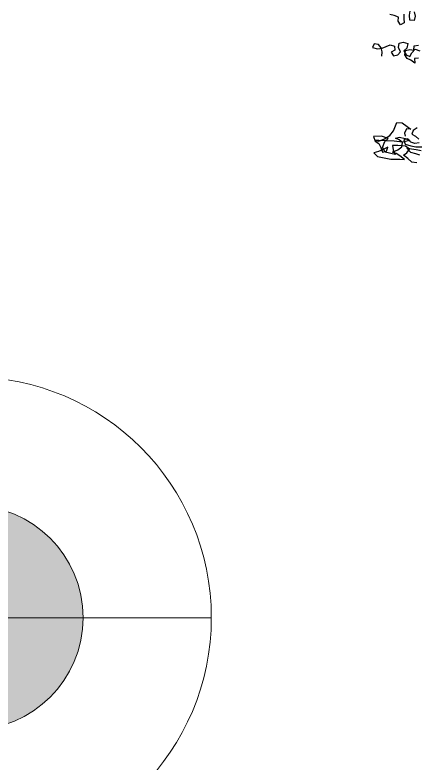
# Model space of a CAD drawing. Header units: inches. Extents: x 350994 to 353538, y 1581369 to 1583842.
# Drawn here: x 351687.389 to 351689.14, y 1583578.802 to 1583582.067 of the extents above; entities that cross this region are included whole.
import ezdxf

# ---------------------------------------------------------------- set-up
doc = ezdxf.new("R2010")
doc.units = ezdxf.units.IN
doc.header["$MEASUREMENT"] = 0
doc.linetypes.add('1', pattern=[0])
doc.layers.add('EP TF', color=5, linetype='Continuous')
doc.layers.add('TREE', color=81, linetype='1')

# ---------------------------------------------------------------- blocks, each defined once
blk = doc.blocks.new('EP1')
at = {"layer": 'EP TF', "lineweight": 5}
h = blk.add_hatch(color=252, dxfattribs=at)
edge = h.paths.add_edge_path()
edge.add_arc((351339.7712, 1583222.9137), 0.49, 0, 360)
at = {"layer": 'EP TF', "color": 252, "lineweight": 5}
for points in [[(351339.7712, 1583223.9637), (351339.7712, 1583221.8637)], [(351338.7212, 1583222.9137), (351340.8212, 1583222.9137)]]:
    blk.add_lwpolyline(points, dxfattribs=at)
for radius in [1.05, 0.49]:
    blk.add_circle((351339.7712, 1583222.9137), radius, dxfattribs=at)
blk = doc.blocks.new('TREE_4')
at = {"color": 94}
for points in [[(-1530.6, 5574), (-1516.1, 5542.2), (-1516.2, 5507.5), (-1548, 5501.7), (-1559.5, 5539.3), (-1562.4, 5571.1)], [(-1605.8, 5536.5), (-1597.1, 5504.7), (-1585.6, 5472.9), (-1611.6, 5449.7), (-1634.7, 5472.9), (-1640.5, 5504.7), (-1675.2, 5507.6), (-1709.9, 5507.7)], [(-1693, 5180.2), (-1698.6, 5214.5), (-1715.4, 5242.2), (-1740.7, 5261.6), (-1775.9, 5260), (-1779.2, 5227.8), (-1739, 5226.4), (-1706.5, 5240), (-1679.7, 5260.7), (-1650.5, 5279.9), (-1616.8, 5279.1), (-1605.6, 5248.1), (-1632.4, 5227.4), (-1606.1, 5204), (-1576, 5219.1), (-1561.5, 5247.6), (-1584.6, 5275.9), (-1587.8, 5308.7), (-1557.7, 5323.9), (-1521.6, 5321.6), (-1519.9, 5286.3), (-1539.3, 5261), (-1514.6, 5235.1), (-1481.6, 5227.9), (-1474.4, 5260.9), (-1454.3, 5292.7), (-1418.1, 5290.4)], [(-1413.5, 5232.8), (-1444.5, 5221.6), (-1432.4, 5186.6), (-1467.3, 5201.8), (-1500.4, 5209), (-1522.6, 5233.3), (-1525.8, 5266.1), (-1495.7, 5281.3), (-1462.9, 5284.5), (-1470.1, 5316.4), (-1437.6, 5330)], [(-1298.1, 4703.9), (-1324.1, 4677.9), (-1327.1, 4646.1), (-1295.3, 4637.4), (-1263.5, 4622.9)], [(-1254.8, 4594), (-1286.6, 4582.5), (-1318.4, 4585.4), (-1347.3, 4605.7), (-1376.3, 4591.2), (-1358.9, 4559.4), (-1312.7, 4556.5), (-1272.2, 4559.3), (-1228.8, 4570.9)], [(-1226, 4539.1), (-1266.4, 4536.2), (-1301.1, 4533.3), (-1338.7, 4533.4), (-1304, 4510.2), (-1263.6, 4507.3), (-1231.8, 4504.4)], [(-1237.6, 4440.8), (-1275.2, 4435), (-1312.8, 4455.3), (-1350.3, 4472.7), (-1330.1, 4498.7), (-1315.6, 4530.5), (-1353.2, 4545), (-1411, 4536.3), (-1451.5, 4527.7), (-1440, 4495.9), (-1414, 4464.1), (-1494.9, 4464.1), (-1523.8, 4493.1), (-1515.1, 4542.2), (-1497.7, 4571.1), (-1552.6, 4576.9), (-1610.5, 4559.6), (-1590.3, 4527.8), (-1558.5, 4516.2), (-1535.4, 4490.2), (-1515.2, 4458.4), (-1486.2, 4472.8), (-1483.3, 4504.6), (-1515.1, 4478.6), (-1547, 4455.5), (-1578.8, 4438.2), (-1544.1, 4417.9), (-1492.1, 4417.9), (-1440, 4420.7), (-1370.6, 4438), (-1335.9, 4443.7), (-1376.4, 4461.1), (-1408.2, 4472.7), (-1440, 4475.6), (-1402.4, 4504.5), (-1379.2, 4533.4), (-1382.1, 4568.1), (-1411, 4582.6), (-1442.8, 4588.4), (-1413.8, 4602.8), (-1367.6, 4602.8), (-1330, 4597), (-1382.1, 4571), (-1445.7, 4562.4), (-1509.3, 4550.9), (-1564.2, 4539.4), (-1596, 4533.6), (-1561.4, 4533.6), (-1523.7, 4562.5), (-1489, 4597.1), (-1471.6, 4637.6), (-1460, 4707), (-1419.5, 4715.6), (-1376.2, 4695.3), (-1344.4, 4683.7), (-1376.2, 4678), (-1382, 4640.4), (-1373.3, 4620.1)]]:
    blk.add_lwpolyline(points, dxfattribs=at)

msp = doc.modelspace()

# ---------------------------------------------------------------- block references
at = {"layer": 'EP TF', "color": 1, "lineweight": 5}
msp.add_blockref('EP1', (347.4253, 356.5231, 98.4574), dxfattribs=at)
at = {"layer": 'TREE', "lineweight": 5, "xscale": 0.0005632341247466223, "yscale": 0.0005632341530485974, "zscale": 0.0005632341444477617, "rotation": 346.4411541233163}
msp.add_blockref('TREE_4', (351689.2346, 1583578.8272), dxfattribs=at)

doc.saveas('drawing.dxf')
